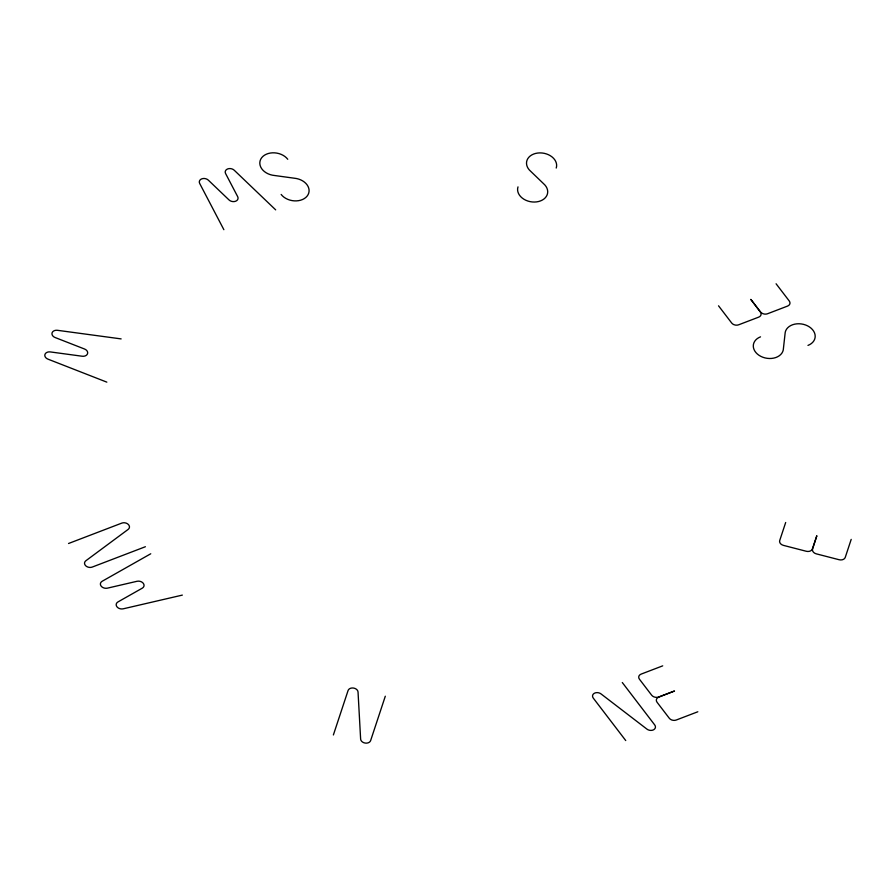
<?xml version="1.0" encoding="UTF-8"?>
<svg xmlns="http://www.w3.org/2000/svg" width="896" height="896" viewBox="0 0 896 896"><rect width="100%" height="100%" fill="white"/><g stroke="black" fill="none" stroke-linecap="round" stroke-linejoin="round"><path stroke-width="1.34" d="M333.379 734.966L348.074 690.525A5.085 3.774 9.7 0 1 353.528 688.05A5.085 3.774 9.7 0 1 358.042 692.082L360.629 739.088A5.107 3.786 9.7 0 0 365.154 743.064A5.107 3.786 9.7 0 0 370.608 740.656L385.302 696.214M785.68 522.491L779.722 540.501A5.085 3.774 9.7 0 0 783.44 545.373L806.266 551.264A5.085 3.774 9.7 0 0 812.381 548.923L816.85 535.741L812.582 548.979A5.085 3.774 9.7 0 0 816.312 553.851L839.138 559.731A5.085 3.774 9.7 0 0 845.242 557.402L851.2 539.381M150.752 553.773L102.178 581.258A5.152 3.819 9.7 0 0 101.136 586.107A5.152 3.819 9.7 0 0 107.442 588.146L136.998 581.291A5.152 3.819 9.7 0 1 143.304 583.33A5.152 3.819 9.7 0 1 142.262 588.179L117.981 601.922A5.152 3.819 9.7 0 0 116.928 606.771A5.152 3.819 9.7 0 0 123.245 608.81L182.347 595.101M68.533 543.502L121.778 523.118A5.085 3.774 9.7 0 1 128.352 524.474A5.085 3.774 9.7 0 1 128.072 529.469L85.859 560.762A5.107 3.786 9.7 0 0 85.646 565.712A5.107 3.786 9.7 0 0 92.154 567.101L145.398 546.728M662.715 665.851L641.133 674.106A5.085 3.774 9.7 0 0 639.442 679.202L651.672 695.206A5.085 3.774 9.7 0 0 658.627 696.998L674.509 691.006L658.739 697.144A5.085 3.774 9.7 0 0 657.048 702.24L669.278 718.234A5.085 3.774 9.7 0 0 676.234 720.026L697.816 711.771M121.139 338.901L57.478 330.31A5.152 3.819 9.7 0 0 52.091 332.83A5.152 3.819 9.7 0 0 55.093 337.512L84.538 349.014A5.152 3.819 9.7 0 1 87.539 353.696A5.152 3.819 9.7 0 1 82.152 356.227L50.322 351.926A5.152 3.819 9.7 0 0 44.946 354.446A5.152 3.819 9.7 0 0 47.947 359.139L106.837 382.144M275.677 209.866L234.214 170.218A5.152 3.819 9.7 0 0 227.651 168.941A5.152 3.819 9.7 0 0 225.579 173.522L237.675 196.65A5.152 3.819 9.7 0 1 235.603 201.242A5.152 3.819 9.7 0 1 229.04 199.954L208.309 180.13A5.152 3.819 9.7 0 0 201.757 178.853A5.152 3.819 9.7 0 0 199.674 183.434L223.866 229.69M776.082 283.774L789.253 300.989A5.085 3.774 9.7 0 1 787.562 306.085L767.502 313.768A5.085 3.774 9.7 0 1 760.558 311.976L750.814 299.376L760.368 312.043A5.085 3.774 9.7 0 1 758.688 317.139L738.629 324.811A5.085 3.774 9.7 0 1 731.685 323.019L718.525 305.805M622.294 682.528L654.763 724.998A5.107 3.786 9.7 0 1 653.565 729.803A5.107 3.786 9.7 0 1 646.957 729.142L601.07 693.941A5.085 3.774 9.7 0 0 594.406 693.235A5.085 3.774 9.7 0 0 593.264 698.085L625.733 740.555M760.514 336.851A15.165 11.256 9.7 0 0 760.85 356.373A15.165 11.256 9.7 0 0 783.429 348.488L785.053 333.771A15.165 11.256 9.7 0 1 807.632 325.886A15.165 11.256 9.7 0 1 807.968 345.408M518 186.883A15.165 11.256 9.7 0 0 536.581 201.891A15.165 11.256 9.7 0 0 543.514 183.635L530.712 171.315A15.165 11.256 9.7 0 1 537.645 153.048A15.165 11.256 9.7 0 1 556.226 168.056M281.154 194.443A15.165 11.256 9.7 0 0 307.093 196.146A15.165 11.256 9.7 0 0 294.314 178.214L274.579 175.504A15.165 11.256 9.7 0 1 261.811 157.562A15.165 11.256 9.7 0 1 287.75 159.275"/></g></svg>
